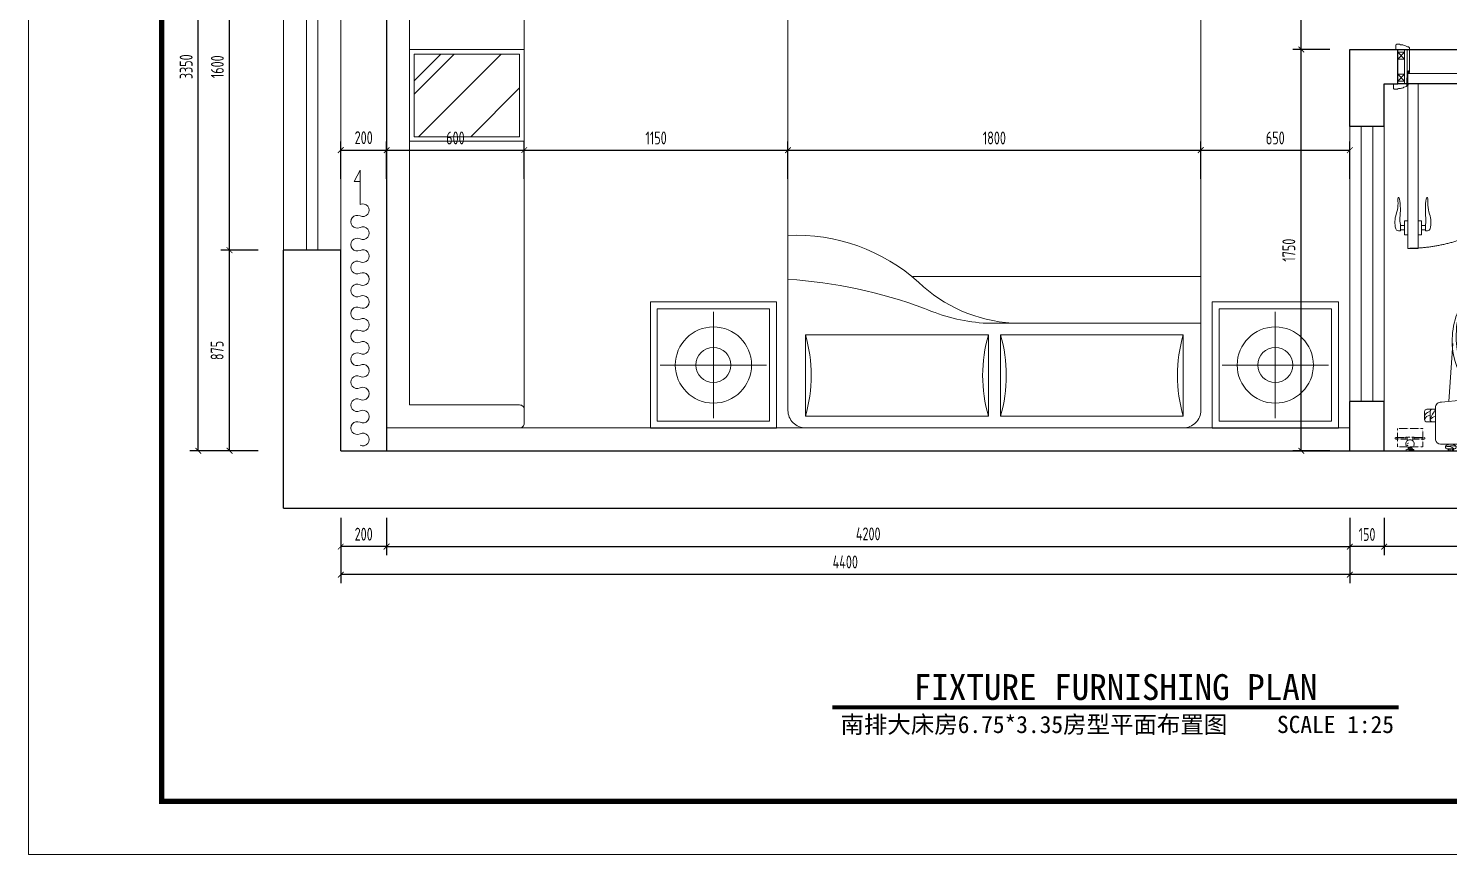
# Model space of a CAD drawing. Header units: millimetres. Extents: x 84706 to 155398, y -6776 to 36429.
# Drawn here: x 84706 to 90898, y 19255 to 22859 of the extents above; entities that cross this region are included whole.
import ezdxf
from ezdxf.enums import TextEntityAlignment as Align

# ---------------------------------------------------------------- set-up
doc = ezdxf.new("R2010")
doc.units = ezdxf.units.MM
for name, pattern in [('ACAD_ISO03W100', [30, 12, -18]), ('DASH', [8.89, 6.35, -2.54]), ('DOTE', [61.468, 50.8, -5.08, 0.508, -5.08]), ('HIDDEN', [9.525, 6.35, -3.175])]:
    doc.linetypes.add(name, pattern=pattern)
doc.layers.get('Defpoints').update_dxf_attribs({"color": 250})
for name, color, linetype, lineweight in [('Drawing【图框、表格】', 150, 'Continuous', 0), ('FC-Doorsill【门槛线】', 8, 'Continuous', 0), ('FF-Curtain【平面窗帘】', 32, 'Continuous', 0), ('FF-Door【门】', 51, 'Continuous', 0), ('FF-FIXT【洁具】', 31, 'Continuous', 0), ('FF-MT【门套】', 20, 'Continuous', 0), ('FF-Text【平面文字】', 2, 'Continuous', 0), ('FF-Win【窗】', 132, 'Continuous', 0), ('FF-【活动成品家具】', 51, 'Continuous', 0), ('RC-dimensions', 44, 'Continuous', 0)]:
    doc.layers.add(name, color=color, linetype=linetype, lineweight=lineweight)
doc.layers.add('WALL_NEW【新建墙体】', color=4, linetype='Continuous')
doc.layers.add('WALL【墙体】', color=7, linetype='Continuous')
doc.styles.add('宋体', font='', dxfattribs={"width": 0.8})
doc.styles.add('尺寸标注', font='ARCHS.SHX', dxfattribs={"width": 0.8})
doc.styles.add('线上图名', font='simhei.ttf')
doc.styles.add('线下图名', font='simhei.ttf')
doc.styles.add('黑体', font='simhei.ttf', dxfattribs={"width": 0.7})
doc.styles.get('宋体').set_extended_font_data('SimSun')
doc.dimstyles.new('海龙1：25', dxfattribs={"dimscale": 25, "dimtxt": 2.25, "dimasz": 1, "dimexe": 1.5, "dimexo": 1, "dimgap": 1, "dimtad": 1, "dimdec": 0, "dimrnd": 5, "dimdsep": 46, "dimtxsty": '尺寸标注', "dimblk": 'ARCHTICK', "dimblk1": 'ARCHTICK', "dimblk2": 'ARCHTICK', "dimcen": 1, "dimclrd": 44, "dimclre": 44, "dimclrt": 2, "dimadec": 0, "dimazin": 0, "dimtfac": 1, "dimtdec": 0, "dimtix": 1, "dimtmove": 2, "dimatfit": 3, "dimldrblk": 'hl_arrow2', "dimfxl": 0, "dimarcsym": 0})

# ---------------------------------------------------------------- blocks, each defined once
blk = doc.blocks.new('hlw_3_1600_250')
for p, q in [((-0.5, 0.078125), (0.5, 0.078125)), ((-0.5, -0.078125), (0.5, -0.078125))]:
    blk.add_line(p, q)
at = {"linetype": 'HIDDEN', "ltscale": 15}
for p, q in [((-0.5, 0.015625), (0.5, 0.015625)), ((-0.5, -0.015625), (0.5, -0.015625))]:
    blk.add_line(p, q, dxfattribs=at)
blk = doc.blocks.new('_ArchTick')
at = {"color": 2, "linetype": 'ByBlock', "const_width": 0.15}
blk.add_lwpolyline([(-0.5, -0.5), (0.5, 0.5)], dxfattribs=at)
blk = doc.blocks.new('*D30')
at = {"layer": 'Defpoints', "color": 0, "transparency": 16777216}
for p in [(85582.6, 21891.4), (85882.6, 21891.4), (85882.6, 21016.4)]:
    blk.add_point(p, dxfattribs=at)
at = {"layer": 'RC-dimensions', "color": 44, "lineweight": -2, "transparency": 16777216}
for p, q in [((85707.6, 21891.4), (85545.1, 21891.4)), ((85582.6, 21016.4), (85582.6, 21891.4)), ((85707.6, 21016.4), (85545.1, 21016.4))]:
    blk.add_line(p, q, dxfattribs=at)
at = {"layer": 'RC-dimensions', "color": 44, "lineweight": -2, "transparency": 16777216, "xscale": 25, "yscale": 25, "zscale": 25}
for p, rotation in [((85582.6, 21891.4), 90), ((85582.6, 21016.4), 270)]:
    blk.add_blockref('_ArchTick', p, dxfattribs=dict(at, rotation=rotation))
at = {"layer": 'RC-dimensions', "color": 2, "transparency": 16777216, "insert": (85528.4, 21453.9), "char_height": 56.25, "attachment_point": 5, "rotation": 90, "style": '尺寸标注'}
blk.add_mtext('875', dxfattribs=at)
blk = doc.blocks.new('hl_arrow2')
at = {"color": 2}
blk.add_line((-0.22, 0), (-1, 0), dxfattribs=at)
blk.add_lwpolyline([(-0.22, 0), (-0.86, -0.69), (-0.65, -0.86), (0, 0), (-0.65, 0.86), (-0.86, 0.69)], close=True, dxfattribs=at)
for points in [[(-0.86, 0.69), (-0.65, 0.86), (-0.22, 0), (0, 0)], [(-0.86, -0.69), (-0.65, -0.86), (-0.22, 0), (0, 0)]]:
    blk.add_solid(points, dxfattribs=at)
blk = doc.blocks.new('*D32')
at = {"layer": 'Defpoints', "color": 0, "transparency": 16777216}
for p in [(85582.6, 23491.4), (85882.6, 23491.4), (85882.6, 21891.4)]:
    blk.add_point(p, dxfattribs=at)
at = {"layer": 'RC-dimensions', "color": 44, "lineweight": -2, "transparency": 16777216}
for p, q in [((85707.6, 23491.4), (85545.1, 23491.4)), ((85582.6, 21891.4), (85582.6, 23491.4)), ((85707.6, 21891.4), (85545.1, 21891.4))]:
    blk.add_line(p, q, dxfattribs=at)
at = {"layer": 'RC-dimensions', "color": 44, "lineweight": -2, "transparency": 16777216, "xscale": 25, "yscale": 25, "zscale": 25}
for p, rotation in [((85582.6, 23491.4), 90), ((85582.6, 21891.4), 270)]:
    blk.add_blockref('_ArchTick', p, dxfattribs=dict(at, rotation=rotation))
at = {"layer": 'RC-dimensions', "color": 2, "transparency": 16777216, "insert": (85529.5, 22691.4), "char_height": 56.25, "attachment_point": 5, "rotation": 90, "style": '尺寸标注'}
blk.add_mtext('1600', dxfattribs=at)
blk = doc.blocks.new('马桶平面15')
at = {"color": 251}
for p, q in [((-182.4, 735.2), (-182.4, 743.3)), ((-175.9, 735.1), (-175.9, 743.3)), ((-168.6, 743.3), (-168.6, 735.1)), ((-164.1, 735.1), (-187.7, 735.1))]:
    blk.add_line(p, q, dxfattribs=at)
for points in [[(-171.3, 714.9, 0.288575), (-152.8, 725.1, 0.464141), (-158.6, 735.1), (-164.1, 735.1), (-164.1, 743.3), (-187.7, 743.3), (-187.7, 743.3), (-187.7, 735.1), (-193.2, 735.1, 0.464141), (-199, 725.1, 0.288575), (-180.5, 714.9)], [(-61.5, 462.9), (-61.5, 484.4, -1), (-38, 484.4), (-38, 480.5)], [(109.7, 462.9), (109.7, 484.4, 1), (86.2, 484.4), (86.2, 480.5)], [(26.7, 460.2), (121.9, 460.2), (138.7, 426.6), (147.1, 426.6, -0.17108), (199.3, 221.2, -0.383832), (24.1, 20.6, -0.383832), (-151.1, 221.2, -0.17108), (-98.9, 426.6), (-90.5, 426.6), (-73.7, 460.2), (121.9, 460.2)]]:
    blk.add_lwpolyline(points, format="xyb", dxfattribs=at)
for points in [[(24.1, 519.2, -0.023855), (-216.9, 530.8, -0.42765), (-242.5, 555.3), (-242.5, 695.1, -0.382307), (-220.4, 714.9), (24.1, 714.9), (268.6, 714.9, -0.382307), (290.7, 695.1), (290.7, 555.3, -0.42765), (265.1, 530.8, -0.023855)], [(24.1, 0, -0.272339), (-125.1, 96, -0.163159), (-166.6, 310.4, -0.20934), (-78.5, 461.5), (24.1, 461.5), (126.7, 461.5, -0.20934), (214.8, 310.4, -0.163159), (173.3, 96, -0.272339)]]:
    blk.add_lwpolyline(points, format="xyb", close=True)
for points in [[(-242.5, 617.1), (-242.5, 562.2), (-279.9, 562.2, -0.414214), (-289.9, 572.2), (-289.9, 607.1, -0.414214), (-279.9, 617.1)], [(-242.5, 617.1), (-242.5, 562.2), (-256.2, 562.2, -0.414214), (-266.2, 572.2), (-266.2, 607.1, -0.414214), (-256.2, 617.1)], [(-54.5, 475.5), (-54.5, 470.3, 0.414214), (-49.5, 465.3), (-38.7, 465.3, 0.58538), (-38.5, 470.3), (-38.5, 475.5, 0.58538), (-38.7, 480.5), (-49.5, 480.5, 0.414214)], [(102.7, 475.5), (102.7, 470.3, -0.414214), (97.7, 465.3), (86.9, 465.3, -0.58538), (86.7, 470.3), (86.7, 475.5, -0.58538), (86.9, 480.5), (97.7, 480.5, -0.414214)]]:
    blk.add_lwpolyline(points, format="xyb", close=True, dxfattribs=at)
for points in [[(-184.4, 527.9), (-167.1, 275.7)], [(232.6, 527.9), (215.3, 275.7)]]:
    blk.add_lwpolyline(points)
for centre, radius, start, end in [((-185.1, 755.7), 31.4, 242.88179, 319.14204), ((-173.5, 774.1), 53.1, 240.79773, 292.8926), ((-262.7, 600.1), 28.1, 165.59157, 262.76034), ((-267.7, 612.3), 22.8, 193.4235, 273.84122), ((-231.7, 638.1), 46.4, 221.91484, 256.44129), ((180.7, 814.1), 492.5, 204.86427, 210.76499)]:
    blk.add_arc(centre, radius, start, end, dxfattribs=at)
blk = doc.blocks.new('海龙工具_2009110106373373')
at = {"linetype": 'ACAD_ISO03W100', "ltscale": 0.1}
for p, q in [((-16.7, 0), (16.7, 0)), ((-16.7, -5.8), (-16.7, 0)), ((16.7, -5.8), (16.7, 0)), ((-16.7, -5.8), (16.7, -5.8)), ((-9.5, -11.1), (9.5, -11.1)), ((-7.9, -13.8), (7.9, -13.8)), ((-6.9, -13.8), (-6.9, -11.1)), ((6.9, -13.8), (6.9, -11.1))]:
    blk.add_line(p, q, dxfattribs=at)
at = {"color": 8, "linetype": 'ACAD_ISO03W100', "ltscale": 0.1}
for p, q in [((-16.7, -4.4), (16.7, -4.4)), ((-6.6, -13.8), (-6.6, -11.1)), ((-6.1, -13.8), (-6.1, -11.1)), ((-2.5, -13.8), (-2.5, -11.1)), ((5.6, -13.8), (5.6, -11.1)), ((5.9, -13.8), (5.9, -11.1)), ((6.4, -13.8), (6.4, -11.1)), ((7, -33.3), (9.2, -33.3)), ((7.8, -20.3), (11.9, -22.7))]:
    blk.add_line(p, q, dxfattribs=at)
for points in [[(-17.6, -56.1), (-64.4, -56.1)], [(-17.6, -56.7), (-64, -56.7)], [(17.6, -56.1), (64.4, -56.1)], [(17.6, -56.7), (64, -56.7)]]:
    blk.add_lwpolyline(points, dxfattribs=at)
at = {"linetype": 'ACAD_ISO03W100', "ltscale": 0.1}
for points in [[(-61.4, -51), (-17.6, -51)], [(-17.6, -57.8), (-61.4, -57.8)], [(-11.7, -49.5), (-17.6, -49.5), (-17.6, -58.8), (-11.7, -58.8)], [(-11.7, -43.8), (-11.7, -59.9), (11.7, -59.9), (11.7, -43.8)], [(11.7, -49.5), (17.6, -49.5), (17.6, -58.8), (11.7, -58.8)], [(61.4, -51), (17.6, -51)], [(17.6, -57.8), (61.4, -57.8)]]:
    blk.add_lwpolyline(points, dxfattribs=at)
at = {"color": 8, "linetype": 'ACAD_ISO03W100', "ltscale": 0.1}
blk.add_lwpolyline([(-55.5, -96.8), (55.2, -96.8), (55.2, -17.4), (-55.5, -17.4)], close=True, dxfattribs=at)
at = {"linetype": 'ACAD_ISO03W100', "ltscale": 0.1}
for centre, radius, start, end in [((-61.4, -54.4), 3.41, 90, 270), ((0, -30), 18.1, 116.11748, 63.88252), ((-20.9, -14.2), 11.8, 15.38279, 45.49873), ((20.9, -14.2), 11.8, 134.50127, 164.61721), ((61.4, -54.4), 3.41, 270, 90)]:
    blk.add_arc(centre, radius, start, end, dxfattribs=at)
at = {"color": 8, "linetype": 'ACAD_ISO03W100', "ltscale": 0.1}
for centre, radius, start, end in [((-15.3, -11.8), 11.2, 3.72271, 32.48588), ((-22.2, -12.5), 18.8, 4.24359, 20.74315), ((14.7, -12.4), 11.2, 143.80422, 173.1553), ((16.9, -14.2), 11.8, 134.50127, 164.61721), ((21.6, -18.2), 16.8, 132.4216, 154.92635), ((0.7, -26.4), 9.31, 311.87931, 40.38031), ((0.9, -25.5), 11.4, 317.03504, 14.50797)]:
    blk.add_arc(centre, radius, start, end, dxfattribs=at)
blk = doc.blocks.new('海龍_09052443')
blk.add_lwpolyline([(-10500, -14850), (10500, -14850), (10500, 0), (-10500, 0)], close=True)
at = {"const_width": 50}
blk.add_lwpolyline([(-9250, -14350), (10000, -14350), (10000, -500), (-9250, -500)], close=True, dxfattribs=at)
at = {"style": '黑体', "width": 0.704386, "flags": 8}
blk.add_attdef('项目名称', text='', height=288, rotation=90, dxfattribs=at).set_placement((9289, -6225), align=Align.CENTER)
at = {"color": 2, "style": '宋体', "width": 0.725454, "flags": 8}
blk.add_attdef('图名', text='', height=125, dxfattribs=at).set_placement((9277, -11490), align=Align.MIDDLE)
at = {"style": '黑体', "width": 1.036363, "flags": 8}
for tag, p in [('比例', (9423, -13034)), ('阶段', (9423, -13273)), ('日期', (9423, -13512)), ('1FF-1', (9423, -13991)), ('序号', (9423, -14230))]:
    blk.add_attdef(tag, text='', height=92.3, dxfattribs=at).set_placement(p, align=Align.MIDDLE)
blk = doc.blocks.new('*D65')
at = {"layer": 'Defpoints', "color": 0, "transparency": 16777216}
for p in [(86067.5, 20898.5), (86267.5, 20898.5), (86067.5, 20598.5)]:
    blk.add_point(p, dxfattribs=at)
at = {"layer": 'RC-dimensions', "color": 44, "lineweight": -2, "transparency": 16777216}
for p, q in [((86067.5, 20723.5), (86067.5, 20561)), ((86267.5, 20723.5), (86267.5, 20561)), ((86267.5, 20598.5), (86067.5, 20598.5))]:
    blk.add_line(p, q, dxfattribs=at)
at = {"layer": 'RC-dimensions', "color": 44, "lineweight": -2, "transparency": 16777216, "xscale": 25, "yscale": 25, "zscale": 25, "rotation": 180}
blk.add_blockref('_ArchTick', (86067.5, 20598.5), dxfattribs=at)
at = {"layer": 'RC-dimensions', "color": 44, "lineweight": -2, "transparency": 16777216, "xscale": 25, "yscale": 25, "zscale": 25}
blk.add_blockref('_ArchTick', (86267.5, 20598.5), dxfattribs=at)
at = {"layer": 'RC-dimensions', "color": 2, "transparency": 16777216, "insert": (86167.5, 20652.8), "char_height": 56.25, "attachment_point": 5, "style": '尺寸标注'}
blk.add_mtext('200', dxfattribs=at)
blk = doc.blocks.new('*D66')
at = {"layer": 'Defpoints', "color": 0, "transparency": 16777216}
for p in [(86267.5, 20898.5), (90467.5, 20898.5), (90467.5, 20598.5)]:
    blk.add_point(p, dxfattribs=at)
at = {"layer": 'RC-dimensions', "color": 44, "lineweight": -2, "transparency": 16777216}
for p, q in [((86267.5, 20723.5), (86267.5, 20561)), ((90467.5, 20723.5), (90467.5, 20561)), ((86267.5, 20598.5), (90467.5, 20598.5))]:
    blk.add_line(p, q, dxfattribs=at)
at = {"layer": 'RC-dimensions', "color": 44, "lineweight": -2, "transparency": 16777216, "xscale": 25, "yscale": 25, "zscale": 25, "rotation": 180}
blk.add_blockref('_ArchTick', (86267.5, 20598.5), dxfattribs=at)
at = {"layer": 'RC-dimensions', "color": 44, "lineweight": -2, "transparency": 16777216, "xscale": 25, "yscale": 25, "zscale": 25}
blk.add_blockref('_ArchTick', (90467.5, 20598.5), dxfattribs=at)
at = {"layer": 'RC-dimensions', "color": 2, "transparency": 16777216, "insert": (88367.5, 20654), "char_height": 56.25, "attachment_point": 5, "style": '尺寸标注'}
blk.add_mtext('4200', dxfattribs=at)
blk = doc.blocks.new('*D67')
at = {"layer": 'Defpoints', "color": 0, "transparency": 16777216}
for p in [(90467.5, 20898.5), (90617.5, 20898.5), (90467.5, 20598.5)]:
    blk.add_point(p, dxfattribs=at)
at = {"layer": 'RC-dimensions', "color": 44, "lineweight": -2, "transparency": 16777216}
for p, q in [((90467.5, 20723.5), (90467.5, 20561)), ((90617.5, 20723.5), (90617.5, 20561)), ((90617.5, 20598.5), (90467.5, 20598.5))]:
    blk.add_line(p, q, dxfattribs=at)
at = {"layer": 'RC-dimensions', "color": 44, "lineweight": -2, "transparency": 16777216, "xscale": 25, "yscale": 25, "zscale": 25, "rotation": 180}
blk.add_blockref('_ArchTick', (90467.5, 20598.5), dxfattribs=at)
at = {"layer": 'RC-dimensions', "color": 44, "lineweight": -2, "transparency": 16777216, "xscale": 25, "yscale": 25, "zscale": 25}
blk.add_blockref('_ArchTick', (90617.5, 20598.5), dxfattribs=at)
at = {"layer": 'RC-dimensions', "color": 2, "transparency": 16777216, "insert": (90542.5, 20651.6), "char_height": 56.25, "attachment_point": 5, "style": '尺寸标注'}
blk.add_mtext('150', dxfattribs=at)
blk = doc.blocks.new('*D68')
at = {"layer": 'Defpoints', "color": 0, "transparency": 16777216}
for p in [(90617.5, 20898.5), (91617.5, 20898.5), (90617.5, 20598.5)]:
    blk.add_point(p, dxfattribs=at)
at = {"layer": 'RC-dimensions', "color": 44, "lineweight": -2, "transparency": 16777216}
for p, q in [((90617.5, 20723.5), (90617.5, 20561)), ((91617.5, 20723.5), (91617.5, 20561)), ((91617.5, 20598.5), (90617.5, 20598.5))]:
    blk.add_line(p, q, dxfattribs=at)
at = {"layer": 'RC-dimensions', "color": 44, "lineweight": -2, "transparency": 16777216, "xscale": 25, "yscale": 25, "zscale": 25, "rotation": 180}
blk.add_blockref('_ArchTick', (90617.5, 20598.5), dxfattribs=at)
at = {"layer": 'RC-dimensions', "color": 44, "lineweight": -2, "transparency": 16777216, "xscale": 25, "yscale": 25, "zscale": 25}
blk.add_blockref('_ArchTick', (91617.5, 20598.5), dxfattribs=at)
at = {"layer": 'RC-dimensions', "color": 2, "transparency": 16777216, "insert": (91117.5, 20651.6), "char_height": 56.25, "attachment_point": 5, "style": '尺寸标注'}
blk.add_mtext('1000', dxfattribs=at)
blk = doc.blocks.new('hlw_3_1200_150')
for p, q in [((-0.5, 0.0625), (0.5, 0.0625)), ((-0.5, -0.0625), (0.5, -0.0625))]:
    blk.add_line(p, q)
at = {"linetype": 'HIDDEN', "ltscale": 15}
for p, q in [((-0.5, 0.0208), (0.5, 0.0208)), ((-0.5, -0.0208), (0.5, -0.0208))]:
    blk.add_line(p, q, dxfattribs=at)
blk = doc.blocks.new('门套线03')
at = {"ltscale": 100}
blk.add_lwpolyline([(60, 0), (60, 19.7, -0.339185), (56.6, 23.1), (42, 23.1, -0.360475), (38.5, 19.7), (29.2, 19.7, 0.137802), (14.5, 14.7, -0.16589), (3.4, 11.9), (3.4, 8.7), (0, 8.7), (0, 0)], format="xyb", close=True, dxfattribs=at)
blk = doc.blocks.new('HL_Door_Hinge')
at = {"color": 0, "linetype": 'DOTE', "ltscale": 0.04}
for p, q in [((-4, 3), (4, 3)), ((0, -1), (0, 7))]:
    blk.add_line(p, q, dxfattribs=at)
at = {"color": 0, "linetype": 'DASH', "ltscale": 5}
for p, q in [((-2, -26), (-2, 0.8)), ((-0.5, -26), (-0.5, 0)), ((0.5, -26), (0.5, 0)), ((2, -26), (2, 0.8)), ((-0.5, -26), (-2, -26)), ((0.5, -26), (2, -26))]:
    blk.add_line(p, q, dxfattribs=at)
for radius in [3, 2]:
    blk.add_circle((0, 3), radius, dxfattribs=at)
blk = doc.blocks.new('HL_Door_Seal')
at = {"color": 0}
for p, q in [((5, 0), (-5, 0)), ((-1, 6), (-0.5, 6.5)), ((-1, 6), (-0.5, 6)), ((-1, 5.5), (-0.5, 6)), ((-1, 5.5), (-0.5, 5.5)), ((-1, 5), (-0.5, 5.5)), ((-1, 4.5), (-0.5, 5)), ((-1, 5), (-0.5, 5)), ((-1, 4.5), (-0.5, 4.5)), ((-1, 4), (-0.5, 4.5)), ((-1, 4), (-0.5, 4)), ((-1, 3.5), (-0.5, 4)), ((-1, 3.5), (-0.5, 3.5)), ((-1, 3), (-0.5, 3.5)), ((-1, 3), (-0.5, 3)), ((-1, 2.5), (-0.5, 3)), ((-1, 2.5), (-0.5, 2.5)), ((-1, 2), (-0.5, 2.5)), ((-1, 2), (-0.5, 2)), ((-1, 1.5), (-0.5, 2)), ((-1, 1.5), (-0.5, 1.5)), ((-1, 1), (-0.5, 1.5)), ((-1, 1), (-0.5, 1)), ((-1, 0.5), (-0.5, 1)), ((-1, 0.5), (-0.5, 0.5)), ((-1, 0), (-0.5, 0.5)), ((-0.5, 6.5), (0.5, 6.5)), ((1, 6), (0.5, 6.5)), ((1, 6), (0.5, 6)), ((1, 5.5), (0.5, 6)), ((1, 5.5), (0.5, 5.5)), ((1, 5), (0.5, 5.5)), ((1, 5), (0.5, 5)), ((1, 4.5), (0.5, 5)), ((1, 4.5), (0.5, 4.5)), ((1, 4), (0.5, 4.5)), ((1, 4), (0.5, 4)), ((1, 3.5), (0.5, 4)), ((1, 3.5), (0.5, 3.5)), ((1, 3), (0.5, 3.5)), ((1, 3), (0.5, 3)), ((1, 2.5), (0.5, 3)), ((1, 2.5), (0.5, 2.5)), ((1, 2), (0.5, 2.5)), ((1, 2), (0.5, 2)), ((1, 1.5), (0.5, 2)), ((1, 1.5), (0.5, 1.5)), ((1, 1), (0.5, 1.5)), ((1, 1), (0.5, 1)), ((1, 0.5), (0.5, 1)), ((1, 0.5), (0.5, 0.5)), ((1, 0), (0.5, 0.5))]:
    blk.add_line(p, q, dxfattribs=at)
blk.add_lwpolyline([(-3.9, -1, 0.774597), (3.9, -1)], format="xyb", close=True, dxfattribs=at)
blk.add_arc((0, 0), 5, 180, 0.00048, dxfattribs=at)
blk = doc.blocks.new('门把手02')
at = {"color": 250}
for p, q in [((-30.4, 14.6), (-15.2, 14.6)), ((-30.4, 0), (-30.4, 14.6)), ((30.4, 0), (-30.4, 0)), ((-15.2, 14.6), (19.6, 14.6)), ((-15.2, 14.6), (19.6, 14.6)), ((-13.5, 32.2), (-13.5, 40.9)), ((12.9, 32.2), (-13.5, 32.2)), ((-9.4, 14.6), (-9.4, 32.2)), ((9.4, 14.6), (9.4, 32.2)), ((19.6, 14.6), (30.4, 14.6)), ((30.4, 14.6), (30.4, 0))]:
    blk.add_line(p, q, dxfattribs=at)
at = {"color": 250, "extrusion": (0, 0, -1)}
for centre, major_axis, start_param, end_param in [((-1.3, 40.9), (-8.59, 8.59), 5.497787, 6.813202), ((23.4, -64.1), (-0.1, 120), -0.233047, 0.306451), ((12.9, 37.2), (3.58, 3.58), 2.124304, 2.356194), ((33.8, -51.4), (0, 86), -0.231441, 0.114669), ((79.3, 368.4), (-0.1, 336.3), 3.005111, 3.247916), ((107.8, 189.2), (1.8, 147), 3.194781, 3.464277), ((105.2, 172), (-91.7, 91.7), 3.813778, 3.981187), ((122.5, 24), (-13.7, 13.7), 0.647464, 1.248663), ((124, 43.6), (5.92, 5.92), 1.238085, 2.228964), ((130.6, 40.4), (-0.729, 0.729), 1.325662, 2.819982)]:
    blk.add_ellipse(centre, major_axis=major_axis, ratio=1, start_param=start_param, end_param=end_param, dxfattribs=at)
blk = doc.blocks.new('hld_1_722.134_150_门把手02_门套线03_45_0_0_3_40_0_1_1')
at = {"layer": 'FC-Doorsill【门槛线】'}
for p, q in [((-0.5, 0.0935), (0.5, 0.0935)), ((-0.5, -0.0935), (0.5, -0.0935))]:
    blk.add_line(p, q, dxfattribs=at)
at = {"layer": 'FF-Door【门】'}
blk.add_lwpolyline([(-0.447, 0.0935), (-0.3909, 0.0935), (-0.3909, 0.9875), (-0.447, 0.9875)], close=True, dxfattribs=at)
at = {"layer": 'FF-Door【门】', "color": 250, "linetype": 'ACAD_ISO03W100', "ltscale": 2.083333}
blk.add_lwpolyline([(-0.447, 0.0935), (0.447, 0.0935), (0.447, 0.0374), (-0.447, 0.0374)], close=True, dxfattribs=at)
at = {"layer": 'FF-Door【门】', "color": 8, "linetype": 'HIDDEN', "ltscale": 15}
blk.add_arc((-0.447, 0.0935), 0.894, 0, 90, dxfattribs=at)
at = {"layer": 'FF-MT【门套】', "color": 250}
for p, q in [((-0.4651, 0.0785), (-0.5, 0.0411)), ((-0.4651, 0.0411), (-0.5, 0.0785)), ((0.4651, 0.0785), (0.5, 0.0411)), ((0.4651, 0.0411), (0.5, 0.0785)), ((-0.5, -0.0411), (-0.4651, -0.0785)), ((-0.5, -0.0785), (-0.4651, -0.0411)), ((0.5, -0.0411), (0.4651, -0.0785)), ((0.5, -0.0785), (0.4651, -0.0411))]:
    blk.add_line(p, q, dxfattribs=at)
for points in [[(-0.5, 0.0935), (-0.4651, 0.0935), (-0.4651, 0.0785), (-0.5, 0.0785)], [(-0.4651, 0.0785), (-0.4651, 0.0411), (-0.5, 0.0411), (-0.5, 0.0785)], [(-0.4651, 0.0935), (-0.4501, 0.0935), (-0.4501, -0.0935), (-0.4651, -0.0935)], [(0.4651, 0.0935), (0.4501, 0.0935), (0.4501, -0.0935), (0.4651, -0.0935)], [(0.5, 0.0935), (0.4651, 0.0935), (0.4651, 0.0785), (0.5, 0.0785)], [(0.4651, 0.0785), (0.4651, 0.0411), (0.5, 0.0411), (0.5, 0.0785)], [(-0.5, -0.0411), (-0.5, -0.0785), (-0.4651, -0.0785), (-0.4651, -0.0411)], [(0.5, -0.0411), (0.5, -0.0785), (0.4651, -0.0785), (0.4651, -0.0411)], [(-0.5, -0.0935), (-0.4651, -0.0935), (-0.4651, -0.0785), (-0.5, -0.0785)], [(0.5, -0.0935), (0.4651, -0.0935), (0.4651, -0.0785), (0.5, -0.0785)]]:
    blk.add_lwpolyline(points, close=True, dxfattribs=at)
at = {"layer": 'FF-MT【门套】'}
for points in [[(-0.5, 0.0935), (-0.4501, 0.0935), (-0.4501, 0.0312), (-0.4377, 0.0312), (-0.4377, -0.0935), (-0.5, -0.0935)], [(0.5, 0.0935), (0.4501, 0.0935), (0.4501, 0.0312), (0.4377, 0.0312), (0.4377, -0.0935), (0.5, -0.0935)]]:
    blk.add_lwpolyline(points, close=True, dxfattribs=at)
at = {"layer": 'FF-Door【门】', "color": 250, "yscale": 0.001246673720702, "zscale": 0.001246673720702}
for name, p, xscale, rotation in [('门把手02', (-0.447, 0.8753), -0.001246673720702, 90.00000000000593), ('门把手02', (-0.3909, 0.8753), 0.001246673720702, 270.0000000000178), ('HL_Door_Seal', (-0.4439, 0.0312), 0.001246673720702, 180.0000000000119), ('HL_Door_Seal', (0.4439, 0.0312), -0.001246673720702, 180)]:
    blk.add_blockref(name, p, dxfattribs=dict(at, xscale=xscale, rotation=rotation))
at = {"layer": 'FF-Door【门】', "color": 250, "zscale": 0.001246673720702}
for name, p, xscale, yscale in [('门把手02', (0.3379, 0.0935), -0.001246673720702, 0.001246673720702), ('HL_Door_Hinge', (-0.4486, 0.0935), 0.001246673720702, 0.001246673720702), ('门把手02', (0.3379, 0.0374), -0.001246673720702, -0.001246673720702)]:
    blk.add_blockref(name, p, dxfattribs=dict(at, xscale=xscale, yscale=yscale))
at = {"layer": 'FF-MT【门套】', "zscale": 0.001246673720702}
for p, xscale, yscale in [((-0.4501, 0.0935), -0.001246673720702, 0.001246673720702), ((0.4501, 0.0935), 0.001246673720702, 0.001246673720702), ((-0.4377, -0.0935), -0.001246673720702, -0.001246673720702), ((0.4377, -0.0935), 0.001246673720702, -0.001246673720702)]:
    blk.add_blockref('门套线03', p, dxfattribs=dict(at, xscale=xscale, yscale=yscale))
blk = doc.blocks.new('*D70')
at = {"layer": 'Defpoints', "color": 0, "transparency": 16777216}
for p in [(86067.5, 20776.3), (90467.5, 20776.3), (86067.5, 20476.3)]:
    blk.add_point(p, dxfattribs=at)
at = {"layer": 'RC-dimensions', "color": 44, "lineweight": -2, "transparency": 16777216}
for p, q in [((86067.5, 20601.3), (86067.5, 20438.8)), ((90467.5, 20601.3), (90467.5, 20438.8)), ((90467.5, 20476.3), (86067.5, 20476.3))]:
    blk.add_line(p, q, dxfattribs=at)
at = {"layer": 'RC-dimensions', "color": 44, "lineweight": -2, "transparency": 16777216, "xscale": 25, "yscale": 25, "zscale": 25, "rotation": 180}
blk.add_blockref('_ArchTick', (86067.5, 20476.3), dxfattribs=at)
at = {"layer": 'RC-dimensions', "color": 44, "lineweight": -2, "transparency": 16777216, "xscale": 25, "yscale": 25, "zscale": 25}
blk.add_blockref('_ArchTick', (90467.5, 20476.3), dxfattribs=at)
at = {"layer": 'RC-dimensions', "color": 2, "transparency": 16777216, "insert": (88267.5, 20531.8), "char_height": 56.25, "attachment_point": 5, "style": '尺寸标注'}
blk.add_mtext('4400', dxfattribs=at)
blk = doc.blocks.new('*D71')
at = {"layer": 'Defpoints', "color": 0, "transparency": 16777216}
for p in [(90467.5, 20776.3), (92817.5, 20776.3), (90467.5, 20476.3)]:
    blk.add_point(p, dxfattribs=at)
at = {"layer": 'RC-dimensions', "color": 44, "lineweight": -2, "transparency": 16777216}
for p, q in [((90467.5, 20601.3), (90467.5, 20438.8)), ((92817.5, 20601.3), (92817.5, 20438.8)), ((92817.5, 20476.3), (90467.5, 20476.3))]:
    blk.add_line(p, q, dxfattribs=at)
at = {"layer": 'RC-dimensions', "color": 44, "lineweight": -2, "transparency": 16777216, "xscale": 25, "yscale": 25, "zscale": 25, "rotation": 180}
blk.add_blockref('_ArchTick', (90467.5, 20476.3), dxfattribs=at)
at = {"layer": 'RC-dimensions', "color": 44, "lineweight": -2, "transparency": 16777216, "xscale": 25, "yscale": 25, "zscale": 25}
blk.add_blockref('_ArchTick', (92817.5, 20476.3), dxfattribs=at)
at = {"layer": 'RC-dimensions', "color": 2, "transparency": 16777216, "insert": (91642.5, 20530.6), "char_height": 56.25, "attachment_point": 5, "style": '尺寸标注'}
blk.add_mtext('2350', dxfattribs=at)
blk = doc.blocks.new('*D103')
at = {"layer": 'Defpoints', "color": 0, "transparency": 16777216}
for p in [(85446.4, 24366.4), (85746.4, 24366.4), (85746.4, 21016.4)]:
    blk.add_point(p, dxfattribs=at)
at = {"layer": 'RC-dimensions', "color": 44, "lineweight": -2, "transparency": 16777216}
for p, q in [((85571.4, 24366.4), (85408.9, 24366.4)), ((85446.4, 21016.4), (85446.4, 24366.4)), ((85571.4, 21016.4), (85408.9, 21016.4))]:
    blk.add_line(p, q, dxfattribs=at)
at = {"layer": 'RC-dimensions', "color": 44, "lineweight": -2, "transparency": 16777216, "xscale": 25, "yscale": 25, "zscale": 25}
for p, rotation in [((85446.4, 24366.4), 90), ((85446.4, 21016.4), 270)]:
    blk.add_blockref('_ArchTick', p, dxfattribs=dict(at, rotation=rotation))
at = {"layer": 'RC-dimensions', "color": 2, "transparency": 16777216, "insert": (85393.3, 22691.4), "char_height": 56.25, "attachment_point": 5, "rotation": 90, "style": '尺寸标注'}
blk.add_mtext('3350', dxfattribs=at)
blk = doc.blocks.new('*D147')
at = {"layer": 'Defpoints', "color": 0, "transparency": 16777216}
for p in [(90255.9, 22766.5), (90555.9, 22766.5), (90555.9, 21016.4)]:
    blk.add_point(p, dxfattribs=at)
at = {"layer": 'RC-dimensions', "color": 44, "lineweight": -2, "transparency": 16777216}
for p, q in [((90380.9, 22766.5), (90218.4, 22766.5)), ((90255.9, 21016.4), (90255.9, 22766.5)), ((90380.9, 21016.4), (90218.4, 21016.4))]:
    blk.add_line(p, q, dxfattribs=at)
at = {"layer": 'RC-dimensions', "color": 44, "lineweight": -2, "transparency": 16777216, "xscale": 25, "yscale": 25, "zscale": 25}
for p, rotation in [((90255.9, 22766.5), 90), ((90255.9, 21016.4), 270)]:
    blk.add_blockref('_ArchTick', p, dxfattribs=dict(at, rotation=rotation))
at = {"layer": 'RC-dimensions', "color": 2, "transparency": 16777216, "insert": (90201.6, 21891.4), "char_height": 56.25, "attachment_point": 5, "rotation": 90, "style": '尺寸标注'}
blk.add_mtext('1750', dxfattribs=at)
blk = doc.blocks.new('*D142')
at = {"layer": 'Defpoints', "color": 0, "transparency": 16777216}
for p in [(90255.9, 23766.4), (90555.9, 23766.4), (90555.9, 22766.5)]:
    blk.add_point(p, dxfattribs=at)
at = {"layer": 'RC-dimensions', "color": 44, "lineweight": -2, "transparency": 16777216}
for p, q in [((90380.9, 23766.4), (90218.4, 23766.4)), ((90255.9, 22766.5), (90255.9, 23766.4)), ((90380.9, 22766.5), (90218.4, 22766.5))]:
    blk.add_line(p, q, dxfattribs=at)
at = {"layer": 'RC-dimensions', "color": 44, "lineweight": -2, "transparency": 16777216, "xscale": 25, "yscale": 25, "zscale": 25}
for p, rotation in [((90255.9, 23766.4), 90), ((90255.9, 22766.5), 270)]:
    blk.add_blockref('_ArchTick', p, dxfattribs=dict(at, rotation=rotation))
at = {"layer": 'RC-dimensions', "color": 2, "transparency": 16777216, "insert": (90202.8, 23266.4), "char_height": 56.25, "attachment_point": 5, "rotation": 90, "style": '尺寸标注'}
blk.add_mtext('1000', dxfattribs=at)
blk = doc.blocks.new('1800平10103585')
blk.add_line((-823.8, 948.8), (823.8, 948.8))
at = {"color": 8}
for p, q in [((-1225, 674.6), (-1225, 906.3)), ((-823.8, 898), (-823.8, 542.4)), ((-25.6, 898), (-823.8, 898)), ((-25.6, 542.4), (-25.6, 898)), ((823.8, 898), (26.8, 898)), ((26.8, 898), (26.8, 542.4)), ((823.8, 542.4), (823.8, 898)), ((1225, 674.6), (1225, 906.3)), ((-1225, 674.6), (-1456.7, 674.6)), ((-1225, 674.6), (-993.3, 674.6)), ((-1225, 674.6), (-1225, 442.9)), ((1225, 674.6), (993.3, 674.6)), ((1225, 674.6), (1456.7, 674.6)), ((1225, 674.6), (1225, 442.9)), ((-823.8, 542.4), (-25.6, 542.4)), ((26.8, 542.4), (823.8, 542.4)), ((-49.4, 491.6), (900, 491.6)), ((-355.8, 288.4), (900, 288.4))]:
    blk.add_line(p, q, dxfattribs=at)
at = {"ltscale": 300}
for points in [[(-950, 949.6), (-1500, 949.6), (-1500, 399.6), (-950, 399.6)], [(950, 949.6), (1500, 949.6), (1500, 399.6), (950, 399.6)]]:
    blk.add_lwpolyline(points, close=True, dxfattribs=at)
blk.add_lwpolyline([(823.8, 948.8, -0.414214), (900, 872.6), (900, -948.8, -0.414214), (823.8, -1025), (-823.8, -1025, -0.414214), (-900, -948.8), (-900, 872.6, -0.414214), (-823.8, 948.8)], format="xyb", dxfattribs=at)
at = {"color": 8}
for points in [[(-980, 919.6), (-1470, 919.6), (-1470, 429.6), (-980, 429.6)], [(980, 919.6), (1470, 919.6), (1470, 429.6), (980, 429.6)]]:
    blk.add_lwpolyline(points, close=True, dxfattribs=at)
for centre, radius in [((-1225, 674.6), 166.2), ((1225, 674.6), 166.2), ((-1225, 674.6), 76.2), ((1225, 674.6), 76.2)]:
    blk.add_circle(centre, radius, dxfattribs=at)
for centre, radius, start, end in [((-1433.4, 720.2), 635, 343.73979, 16.26021), ((584, 720.2), 635, 163.73979, 196.26021), ((-582.8, 720.2), 635, 343.73979, 16.26021), ((1433.4, 720.2), 635, 163.73979, 196.26021), ((115.3, -152), 644.8, 93.35649, 133.73715), ((15.8, -317), 811.2, 94.60999, 113.29366), ((-1029.8, 2366.4), 2069.4, 273.59559, 290.50184), ((-865.1, 907), 798.6, 267.49382, 312.02982)]:
    blk.add_arc(centre, radius, start, end, dxfattribs=at)
blk = doc.blocks.new('海龙_08089383')
at = {"layer": 'FF-【活动成品家具】'}
h = blk.add_hatch(dxfattribs=at)
h.set_pattern_fill('AR-RROOF', color=8, scale=20.364318, angle=45)
h.set_pattern_definition([(45, (-180, -355), (438.9, 1170.4), [7758.8, -1034.5, 2586.27, -517.25]), (45, (123.6, 314.34), (-852.2, 120.7), [1551.76, -170.7, 3103.52, -387.94]), (45, (-308, 138.78), (1656.86, 2146.97), [4138.03, -724.16, 2069.01, -517.25])])
h.paths.add_polyline_path([(280, -355), (280, 5), (-180, 5), (-180, -355)])
blk.add_line((300, 1225), (300, -1575), dxfattribs=at)
blk.add_lwpolyline([(300, -1545, 0.414214), (280, -1525), (-200, -1525), (-200, 1175), (280, 1175, 0.414214), (300, 1195), (300, 1255, 0.414214), (280, 1275), (-300, 1275), (-300, -1625), (280, -1625, 0.414214), (300, -1605), (300, -1545)], format="xyb", dxfattribs=at)
blk.add_lwpolyline([(-200, 25), (300, 25), (300, -375), (-200, -375)], close=True, dxfattribs=at)
at = {"layer": 'FF-【活动成品家具】', "color": 8}
blk.add_lwpolyline([(-180, 5), (280, 5), (280, -355), (-180, -355)], close=True, dxfattribs=at)
blk = doc.blocks.new('*D186')
at = {"layer": 'Defpoints', "color": 0, "transparency": 16777216}
for p in [(86267.5, 22327.7), (86067.5, 22177.7), (86267.5, 22177.7)]:
    blk.add_point(p, dxfattribs=at)
at = {"layer": 'RC-dimensions', "color": 44, "lineweight": -2, "transparency": 16777216}
for p, q in [((86067.5, 22202.7), (86067.5, 22365.2)), ((86267.5, 22202.7), (86267.5, 22365.2)), ((86067.5, 22327.7), (86267.5, 22327.7))]:
    blk.add_line(p, q, dxfattribs=at)
at = {"layer": 'RC-dimensions', "color": 44, "lineweight": -2, "transparency": 16777216, "xscale": 25, "yscale": 25, "zscale": 25, "rotation": 180}
blk.add_blockref('_ArchTick', (86067.5, 22327.7), dxfattribs=at)
at = {"layer": 'RC-dimensions', "color": 44, "lineweight": -2, "transparency": 16777216, "xscale": 25, "yscale": 25, "zscale": 25}
blk.add_blockref('_ArchTick', (86267.5, 22327.7), dxfattribs=at)
at = {"layer": 'RC-dimensions', "color": 2, "transparency": 16777216, "insert": (86167.5, 22382), "char_height": 56.25, "attachment_point": 5, "style": '尺寸标注'}
blk.add_mtext('200', dxfattribs=at)
blk = doc.blocks.new('*D187')
at = {"layer": 'Defpoints', "color": 0, "transparency": 16777216}
for p in [(86867.5, 22327.7), (86267.5, 22177.7), (86867.5, 22177.7)]:
    blk.add_point(p, dxfattribs=at)
at = {"layer": 'RC-dimensions', "color": 44, "lineweight": -2, "transparency": 16777216}
for p, q in [((86267.5, 22202.7), (86267.5, 22365.2)), ((86867.5, 22202.7), (86867.5, 22365.2)), ((86267.5, 22327.7), (86867.5, 22327.7))]:
    blk.add_line(p, q, dxfattribs=at)
at = {"layer": 'RC-dimensions', "color": 44, "lineweight": -2, "transparency": 16777216, "xscale": 25, "yscale": 25, "zscale": 25, "rotation": 180}
blk.add_blockref('_ArchTick', (86267.5, 22327.7), dxfattribs=at)
at = {"layer": 'RC-dimensions', "color": 44, "lineweight": -2, "transparency": 16777216, "xscale": 25, "yscale": 25, "zscale": 25}
blk.add_blockref('_ArchTick', (86867.5, 22327.7), dxfattribs=at)
at = {"layer": 'RC-dimensions', "color": 2, "transparency": 16777216, "insert": (86567.5, 22380.8), "char_height": 56.25, "attachment_point": 5, "style": '尺寸标注'}
blk.add_mtext('600', dxfattribs=at)
blk = doc.blocks.new('*D188')
at = {"layer": 'Defpoints', "color": 0, "transparency": 16777216}
for p in [(88017.5, 22327.7), (86867.5, 22177.7), (88017.5, 22177.7)]:
    blk.add_point(p, dxfattribs=at)
at = {"layer": 'RC-dimensions', "color": 44, "lineweight": -2, "transparency": 16777216}
for p, q in [((86867.5, 22202.7), (86867.5, 22365.2)), ((88017.5, 22202.7), (88017.5, 22365.2)), ((86867.5, 22327.7), (88017.5, 22327.7))]:
    blk.add_line(p, q, dxfattribs=at)
at = {"layer": 'RC-dimensions', "color": 44, "lineweight": -2, "transparency": 16777216, "xscale": 25, "yscale": 25, "zscale": 25, "rotation": 180}
blk.add_blockref('_ArchTick', (86867.5, 22327.7), dxfattribs=at)
at = {"layer": 'RC-dimensions', "color": 44, "lineweight": -2, "transparency": 16777216, "xscale": 25, "yscale": 25, "zscale": 25}
blk.add_blockref('_ArchTick', (88017.5, 22327.7), dxfattribs=at)
at = {"layer": 'RC-dimensions', "color": 2, "transparency": 16777216, "insert": (87442.5, 22380.8), "char_height": 56.25, "attachment_point": 5, "style": '尺寸标注'}
blk.add_mtext('1150', dxfattribs=at)
blk = doc.blocks.new('*D189')
at = {"layer": 'Defpoints', "color": 0, "transparency": 16777216}
for p in [(89817.5, 22327.7), (88017.5, 22177.7), (89817.5, 22177.7)]:
    blk.add_point(p, dxfattribs=at)
at = {"layer": 'RC-dimensions', "color": 44, "lineweight": -2, "transparency": 16777216}
for p, q in [((88017.5, 22202.7), (88017.5, 22365.2)), ((89817.5, 22202.7), (89817.5, 22365.2)), ((88017.5, 22327.7), (89817.5, 22327.7))]:
    blk.add_line(p, q, dxfattribs=at)
at = {"layer": 'RC-dimensions', "color": 44, "lineweight": -2, "transparency": 16777216, "xscale": 25, "yscale": 25, "zscale": 25, "rotation": 180}
blk.add_blockref('_ArchTick', (88017.5, 22327.7), dxfattribs=at)
at = {"layer": 'RC-dimensions', "color": 44, "lineweight": -2, "transparency": 16777216, "xscale": 25, "yscale": 25, "zscale": 25}
blk.add_blockref('_ArchTick', (89817.5, 22327.7), dxfattribs=at)
at = {"layer": 'RC-dimensions', "color": 2, "transparency": 16777216, "insert": (88917.5, 22380.8), "char_height": 56.25, "attachment_point": 5, "style": '尺寸标注'}
blk.add_mtext('1800', dxfattribs=at)
blk = doc.blocks.new('*D190')
at = {"layer": 'Defpoints', "color": 0, "transparency": 16777216}
for p in [(90467.5, 22327.7), (89817.5, 22177.7), (90467.5, 22177.7)]:
    blk.add_point(p, dxfattribs=at)
at = {"layer": 'RC-dimensions', "color": 44, "lineweight": -2, "transparency": 16777216}
for p, q in [((89817.5, 22202.7), (89817.5, 22365.2)), ((90467.5, 22202.7), (90467.5, 22365.2)), ((89817.5, 22327.7), (90467.5, 22327.7))]:
    blk.add_line(p, q, dxfattribs=at)
at = {"layer": 'RC-dimensions', "color": 44, "lineweight": -2, "transparency": 16777216, "xscale": 25, "yscale": 25, "zscale": 25, "rotation": 180}
blk.add_blockref('_ArchTick', (89817.5, 22327.7), dxfattribs=at)
at = {"layer": 'RC-dimensions', "color": 44, "lineweight": -2, "transparency": 16777216, "xscale": 25, "yscale": 25, "zscale": 25}
blk.add_blockref('_ArchTick', (90467.5, 22327.7), dxfattribs=at)
at = {"layer": 'RC-dimensions', "color": 2, "transparency": 16777216, "insert": (90142.5, 22380.8), "char_height": 56.25, "attachment_point": 5, "style": '尺寸标注'}
blk.add_mtext('650', dxfattribs=at)
blk = doc.blocks.new('*U157')
at = {"color": 2, "linetype": 'Continuous'}
blk.add_lwpolyline([(-46.38, 0, 0.7, 0.7, 0), (52.38, 0, 0.75, 0.75, 0)], format="xyseb", dxfattribs=at)
at = {"color": 2, "style": '线上图名', "flags": 8}
blk.add_attdef('EXISTING_PLAN', text='', height=4.5, dxfattribs=at).set_placement((3, 1.27), align=Align.CENTER)
at = {"color": 2, "style": '线下图名', "flags": 8}
blk.add_attdef('图名1', text='', height=3, dxfattribs=at).set_placement((-44.99, -1.5), align=Align.TOP_LEFT)
blk.add_attdef('比例1', text='', height=3, dxfattribs=at).set_placement((51.56, -1.5), align=Align.TOP_RIGHT)

msp = doc.modelspace()

# ---------------------------------------------------------------- linework, layer by layer
at = {"layer": 'Defpoints'}
msp.add_line((86267.5, 24366.4), (86267.5, 21016.4), dxfattribs=at)
at = {"layer": 'FF-Curtain【平面窗帘】'}
msp.add_lwpolyline([(86151.7, 21040.6, 1.6), (86151.7, 21090.6, -1.6), (86151.7, 21140.6, 1.6), (86151.7, 21190.6, -1.6), (86151.7, 21240.6, 1.6), (86151.7, 21290.6, -1.6), (86151.7, 21340.6, 1.6), (86151.7, 21390.6, -1.6), (86151.7, 21440.6, 1.6), (86151.7, 21490.6, -1.6), (86151.7, 21540.6, 1.6), (86151.7, 21590.6, -1.6), (86151.7, 21640.6, 1.6), (86151.7, 21690.6, -1.6), (86151.7, 21740.6, 1.6), (86151.7, 21790.6, -1.6), (86151.7, 21840.6, 1.6), (86151.7, 21890.6, -1.6), (86151.7, 21940.6, 1.6), (86151.7, 21990.6, -1.6), (86151.7, 22040.6, 1.6), (86151.7, 22090.6), (86151.7, 22140.6), (86151.7, 22190.6), (86151.7, 22240.6), (86126.7, 22190.6), (86151.7, 22190.6)], format="xyb", dxfattribs=at)
at = {"layer": 'FF-【活动成品家具】'}
msp.add_lwpolyline([(86267.5, 21016.4), (90467.5, 21016.4), (90467.5, 21116.4), (86267.5, 21116.4)], close=True, dxfattribs=at)
at = {"layer": 'WALL_NEW【新建墙体】'}
for p, q in [((90467.5, 22431.4), (90467.5, 22766.5)), ((90467.5, 22766.5), (90677.5, 22766.5)), ((90677.5, 22616.5), (90677.5, 22766.5)), ((90617.5, 22431.4), (90617.5, 22616.5)), ((90617.5, 22616.5), (90677.5, 22616.5)), ((90617.5, 22431.4), (90467.5, 22431.4)), ((90467.5, 21016.4), (90467.5, 21231.4)), ((90617.5, 21231.4), (90467.5, 21231.4)), ((90617.5, 21016.4), (90617.5, 21231.4)), ((90467.5, 21016.4), (90617.5, 21016.4))]:
    msp.add_line(p, q, dxfattribs=at)
msp.add_lwpolyline([(90677.5, 22766.5), (91479.7, 22766.5), (91479.7, 22616.5), (90677.5, 22616.5)], close=True, dxfattribs=at)
at = {"layer": 'WALL【墙体】'}
for p, q in [((85817.5, 20766.4), (85817.5, 21891.4)), ((86067.5, 21891.4), (85817.5, 21891.4)), ((86067.5, 21016.4), (86067.5, 21891.4)), ((86067.5, 21016.4), (92817.5, 21016.4)), ((85817.5, 20766.4), (93067.5, 20766.4))]:
    msp.add_line(p, q, dxfattribs=at)

# ---------------------------------------------------------------- block references
at = {"xscale": -802.1344987015655, "yscale": 802.1344987015655, "zscale": 802.1344987015655, "rotation": 180}
msp.add_blockref('hld_1_722.134_150_门把手02_门套线03_45_0_0_3_40_0_1_1', (91078.6, 22691.5), dxfattribs=at)
at = {"layer": 'Drawing【图框、表格】', "xscale": 0.4646400000000001, "yscale": 0.4646400000000001, "zscale": 0.4646400000000001}
msp.add_blockref('海龍_09052443', (89584.3, 26155.3), dxfattribs=at)
at = {"layer": 'FF-FIXT【洁具】', "xscale": -1, "rotation": 180}
msp.add_blockref('马桶平面15', (91083.4, 21759.8), dxfattribs=at)
at = {"layer": 'FF-FIXT【洁具】', "rotation": 180}
msp.add_blockref('海龙工具_2009110106373373', (90729.9, 21016.4), dxfattribs=at)
at = {"layer": 'FF-Text【平面文字】'}
ref = msp.add_blockref('*U157', (89371, 19898), dxfattribs=dict(at, xscale=25, yscale=25, zscale=25))
ref.add_attrib('比例1', 'SCALE 1:25', dxfattribs={"layer": '0', "color": 2, "height": 75, "style": '线下图名'}).set_placement((90660, 19860.5), align=Align.TOP_RIGHT)
ref.add_attrib('EXISTING_PLAN', 'FIXTURE FURNISHING PLAN', dxfattribs={"layer": '0', "color": 2, "height": 112.5, "style": '线上图名'}).set_placement((89445.9, 19929.8), align=Align.CENTER)
ref.add_attrib('图名1', '南排大床房6.75*3.35房型平面布置图', dxfattribs={"layer": '0', "color": 2, "height": 75, "style": '线下图名'}).set_placement((88246.3, 19860.5), align=Align.TOP_LEFT)
at = {"layer": 'FF-Win【窗】'}
for name, p, xscale, yscale, zscale, rotation in [('hlw_3_1600_250', (85942.5, 22691.4), 1600, 1600, 1600, 90), ('hlw_3_1200_150', (90542.5, 21831.4), 1200, 1200, 1200, 270.0000000000119)]:
    msp.add_blockref(name, p, dxfattribs=dict(at, xscale=xscale, yscale=yscale, zscale=zscale, rotation=rotation))
at = {"layer": 'FF-【活动成品家具】'}
msp.add_blockref('海龙_08089383', (86567.5, 22741.4), dxfattribs=at)
at = {"layer": 'FF-【活动成品家具】', "xscale": -1, "rotation": 180}
msp.add_blockref('1800平10103585', (88917.5, 22065.2), dxfattribs=at)

# ---------------------------------------------------------------- dimensions: what is measured, and where the dimension line sits
at = {"layer": 'RC-dimensions'}
for base, p1, p2, angle, picture, middle in [((85446.4, 24366.4), (85746.4, 21016.4), (85746.4, 24366.4), 90, '*D103', (85393.3, 22691.4)), ((90255.9, 23766.4), (90555.9, 22766.5), (90555.9, 23766.4), 90, '*D142', (90202.8, 23266.4)), ((85582.6, 23491.4), (85882.6, 21891.4), (85882.6, 23491.4), 270, '*D32', (85529.5, 22691.4)), ((90255.9, 22766.5), (90555.9, 21016.4), (90555.9, 22766.5), 90, '*D147', (90201.6, 21891.4)), ((85582.6, 21891.4), (85882.6, 21016.4), (85882.6, 21891.4), 270, '*D30', (85528.4, 21453.9))]:
    dim = msp.add_linear_dim(base=base, p1=p1, p2=p2, angle=angle, dimstyle='海龙1：25', dxfattribs=at)
    dim.commit()
    dim.dimension.update_dxf_attribs({"geometry": picture, "text_midpoint": middle})
for base, p1, p2, picture, middle in [((86267.5, 22327.7), (86067.5, 22177.7), (86267.5, 22177.7), '*D186', (86167.5, 22382)), ((86867.5, 22327.7), (86267.5, 22177.7), (86867.5, 22177.7), '*D187', (86567.5, 22380.8)), ((88017.5, 22327.7), (86867.5, 22177.7), (88017.5, 22177.7), '*D188', (87442.5, 22380.8)), ((89817.5, 22327.7), (88017.5, 22177.7), (89817.5, 22177.7), '*D189', (88917.5, 22380.8)), ((90467.5, 22327.7), (89817.5, 22177.7), (90467.5, 22177.7), '*D190', (90142.5, 22380.8)), ((86067.5, 20598.5), (86267.5, 20898.5), (86067.5, 20898.5), '*D65', (86167.5, 20652.8)), ((90467.5, 20598.5), (86267.5, 20898.5), (90467.5, 20898.5), '*D66', (88367.5, 20654)), ((90467.5, 20598.5), (90617.5, 20898.5), (90467.5, 20898.5), '*D67', (90542.5, 20651.6)), ((90617.5, 20598.5), (91617.5, 20898.5), (90617.5, 20898.5), '*D68', (91117.5, 20651.6)), ((86067.5, 20476.3), (90467.5, 20776.3), (86067.5, 20776.3), '*D70', (88267.5, 20531.8)), ((90467.5, 20476.3), (92817.5, 20776.3), (90467.5, 20776.3), '*D71', (91642.5, 20530.6))]:
    dim = msp.add_linear_dim(base=base, p1=p1, p2=p2, dimstyle='海龙1：25', dxfattribs=at)
    dim.commit()
    dim.dimension.update_dxf_attribs({"geometry": picture, "text_midpoint": middle})

doc.saveas('drawing.dxf')
